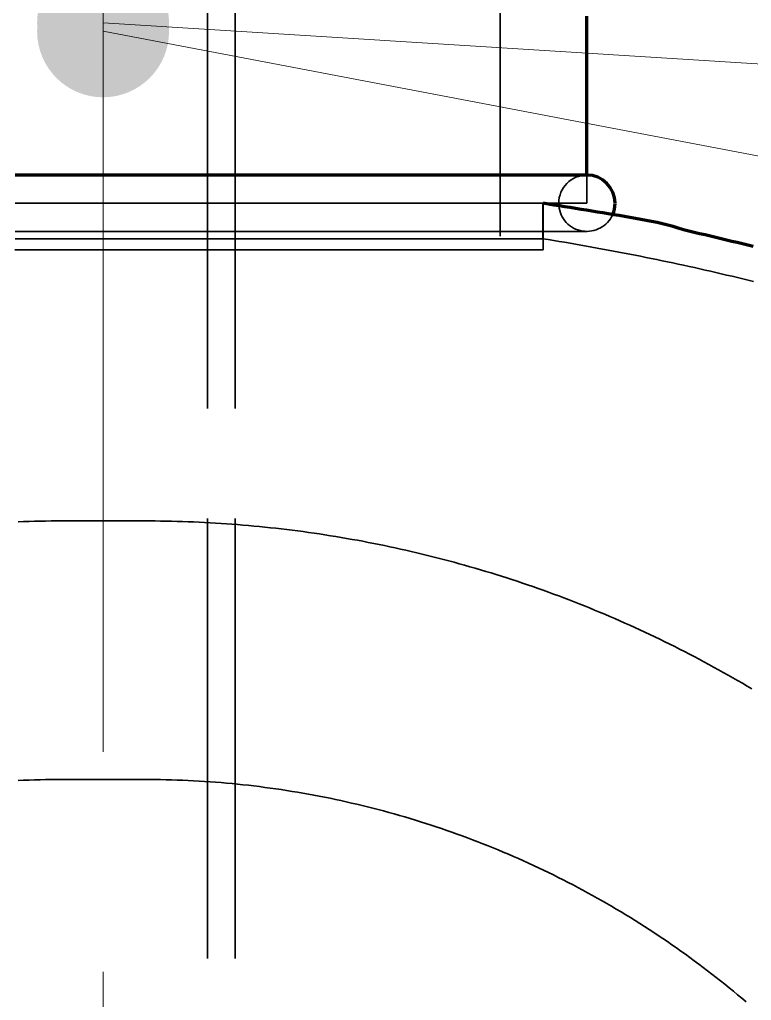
# Model space of a CAD drawing. Header units: millimetres. Extents: x 0 to 2382, y 0 to 420.
# Drawn here: x 161.03 to 167.69, y 292.65 to 301.57 of the extents above; entities that cross this region are included whole.
import ezdxf

# ---------------------------------------------------------------- set-up
doc = ezdxf.new("R2010")
doc.units = ezdxf.units.MM
doc.linetypes.add('IRAM-E-TRAZOS', pattern=[5, 4, -1])
doc.linetypes.add('IRAM-F-TRAZO-PUNTO', pattern=[20, 15, -2, 1, -2])
for name, color, linetype, lineweight in [('01-VISIBLE', 7, 'CONTINUOUS', 70), ('02-OCULTA', 4, 'IRAM-E-TRAZOS', 35), ('03-EJE', 1, 'IRAM-F-TRAZO-PUNTO', 18), ('08-FINA', 5, 'CONTINUOUS', 18)]:
    doc.layers.add(name, color=color, linetype=linetype, lineweight=lineweight)

msp = doc.modelspace()

# ---------------------------------------------------------------- hatches: boundary and pattern name
at = {"layer": '08-FINA'}
h = msp.add_hatch(color=7, dxfattribs=at)
h.dxf.hatch_style = 1
edge = h.paths.add_edge_path()
edge.add_arc((161.7909, 301.535), 0.6, 0, 360)
h = msp.add_hatch(color=7, dxfattribs=at)
h.dxf.hatch_style = 1
edge = h.paths.add_edge_path()
edge.add_arc((161.7909, 301.4594), 0.6, 0, 360)

# ---------------------------------------------------------------- linework, layer by layer
at = {"layer": '01-VISIBLE'}
msp.add_line((166.1909, 300.1523), (166.1909, 301.5963), dxfattribs=at)
for points in [[(166.1909, 300.1523), (166.1409, 300.1523), (166.0909, 300.1523), (166.0409, 300.1523), (165.9909, 300.1523), (165.9409, 300.1523), (165.8909, 300.1523), (165.8409, 300.1523), (165.7909, 300.1523), (165.7409, 300.1523), (165.6909, 300.1523), (165.6409, 300.1523), (165.5909, 300.1523), (165.5409, 300.1523), (165.4909, 300.1523), (165.4409, 300.1523), (165.3909, 300.1523), (165.3409, 300.1523), (165.2909, 300.1523), (165.2409, 300.1523), (165.1909, 300.1523), (165.1409, 300.1523), (165.0909, 300.1523), (165.0409, 300.1523), (164.9909, 300.1523), (164.9409, 300.1523), (164.8909, 300.1523), (164.8409, 300.1523), (164.7909, 300.1523), (164.7409, 300.1523), (164.6909, 300.1523), (164.6409, 300.1523), (164.5909, 300.1523), (164.5409, 300.1523), (164.4909, 300.1523), (164.4409, 300.1523), (164.3909, 300.1523), (164.3409, 300.1523), (164.2909, 300.1523), (164.2409, 300.1523), (164.1909, 300.1523), (164.1409, 300.1523), (164.0909, 300.1523), (164.0409, 300.1523), (163.9909, 300.1523), (163.9409, 300.1523), (163.8909, 300.1523), (163.8409, 300.1523), (163.7909, 300.1523), (163.7409, 300.1523), (163.6909, 300.1523), (163.6409, 300.1523), (163.5909, 300.1523), (163.5409, 300.1523), (163.4909, 300.1523), (163.4409, 300.1523), (163.3909, 300.1523), (163.3409, 300.1523), (163.2909, 300.1523), (163.2409, 300.1523), (163.1909, 300.1523), (163.1409, 300.1523), (163.0909, 300.1523), (163.0409, 300.1523), (162.9909, 300.1523), (162.9409, 300.1523), (162.8909, 300.1523), (162.8409, 300.1523), (162.7909, 300.1523), (162.7409, 300.1523), (162.6909, 300.1523), (162.6409, 300.1523), (162.5909, 300.1523), (162.5409, 300.1523), (162.4909, 300.1523), (162.4409, 300.1523), (162.3909, 300.1523), (162.3409, 300.1523), (162.2909, 300.1523), (162.2409, 300.1523), (162.1909, 300.1523), (162.1409, 300.1523), (162.0909, 300.1523), (162.0409, 300.1523), (161.9909, 300.1523), (161.9409, 300.1523), (161.8909, 300.1523), (161.8409, 300.1523), (161.7909, 300.1523), (161.7409, 300.1523), (161.6909, 300.1523), (161.6409, 300.1523), (161.5909, 300.1523), (161.5409, 300.1523), (161.4909, 300.1523), (161.4409, 300.1523), (161.3909, 300.1523), (161.3409, 300.1523), (161.2909, 300.1523), (161.2409, 300.1523), (161.1909, 300.1523), (161.1409, 300.1523), (161.0909, 300.1523), (161.0409, 300.1523), (160.9909, 300.1523)], [(167.7041, 299.5039), (167.6553, 299.5155), (167.6066, 299.527), (167.5578, 299.5385), (167.5091, 299.55), (167.4603, 299.5615), (167.4116, 299.573), (167.3628, 299.5846), (167.3141, 299.5961), (167.2653, 299.6078), (167.2166, 299.6195), (167.168, 299.6314), (167.1194, 299.6435), (167.0709, 299.656), (167.0226, 299.6693), (166.9746, 299.6836), (166.9265, 299.6979), (166.878, 299.7103), (166.8291, 299.7212), (166.78, 299.7311), (166.7308, 299.7405), (166.6815, 299.7495), (166.6322, 299.7583), (166.5829, 299.7669), (166.5335, 299.7754), (166.4841, 299.7837), (166.4347, 299.792), (166.3853, 299.8002), (166.3359, 299.8084), (166.2864, 299.8165), (166.237, 299.8246), (166.1875, 299.8326), (166.1381, 299.8406), (166.0886, 299.8486), (166.0392, 299.8566), (165.9897, 299.8645), (165.9403, 299.8724), (165.8908, 299.8803), (165.8413, 299.8882), (165.7919, 299.8961)]]:
    msp.add_lwpolyline(points, dxfattribs=at)
for start, end in [(0, 90), (180, -174.81435), (-23.65079, 0)]:
    msp.add_arc((166.1909, 299.8963), 0.256, start, end, dxfattribs=at)
at = {"layer": '02-OCULTA'}
for p, q in [((165.4009, 303.5963), (165.4009, 299.4737)), ((162.7409, 218.0294), (162.7409, 301.9763)), ((162.9909, 218.0294), (162.9909, 301.9763)), ((166.1909, 299.8963), (166.1909, 300.1523)), ((165.7909, 299.8963), (165.7909, 299.5737)), ((165.7919, 299.4737), (165.7919, 299.8963)), ((162.1634, 297.0086), (161.4183, 297.0086)), ((162.1634, 297.0086), (161.4183, 297.0086)), ((162.1634, 297.0086), (161.4183, 297.0086)), ((162.1634, 294.6586), (161.4183, 294.6586)), ((162.1634, 294.6586), (161.4183, 294.6586)), ((162.1634, 294.6586), (161.4183, 294.6586))]:
    msp.add_line(p, q, dxfattribs=at)
for points in [[(166.1909, 300.1523), (166.1409, 300.1523), (166.0909, 300.1523), (166.0409, 300.1523), (165.9909, 300.1523), (165.9409, 300.1523), (165.8909, 300.1523), (165.8409, 300.1523), (165.7909, 300.1523), (165.7409, 300.1523), (165.6909, 300.1523), (165.6409, 300.1523), (165.5909, 300.1523), (165.5409, 300.1523), (165.4909, 300.1523), (165.4409, 300.1523), (165.3909, 300.1523), (165.3409, 300.1523), (165.2909, 300.1523), (165.2409, 300.1523), (165.1909, 300.1523), (165.1409, 300.1523), (165.0909, 300.1523), (165.0409, 300.1523), (164.9909, 300.1523), (164.9409, 300.1523), (164.8909, 300.1523), (164.8409, 300.1523), (164.7909, 300.1523), (164.7409, 300.1523), (164.6909, 300.1523), (164.6409, 300.1523), (164.5909, 300.1523), (164.5409, 300.1523), (164.4909, 300.1523), (164.4409, 300.1523), (164.3909, 300.1523), (164.3409, 300.1523), (164.2909, 300.1523), (164.2409, 300.1523), (164.1909, 300.1523), (164.1409, 300.1523), (164.0909, 300.1523), (164.0409, 300.1523), (163.9909, 300.1523), (163.9409, 300.1523), (163.8909, 300.1523), (163.8409, 300.1523), (163.7909, 300.1523), (163.7409, 300.1523), (163.6909, 300.1523), (163.6409, 300.1523), (163.5909, 300.1523), (163.5409, 300.1523), (163.4909, 300.1523), (163.4409, 300.1523), (163.3909, 300.1523), (163.3409, 300.1523), (163.2909, 300.1523), (163.2409, 300.1523), (163.1909, 300.1523), (163.1409, 300.1523), (163.0909, 300.1523), (163.0409, 300.1523), (162.9909, 300.1523), (162.9409, 300.1523), (162.8909, 300.1523), (162.8409, 300.1523), (162.7909, 300.1523), (162.7409, 300.1523), (162.6909, 300.1523), (162.6409, 300.1523), (162.5909, 300.1523), (162.5409, 300.1523), (162.4909, 300.1523), (162.4409, 300.1523), (162.3909, 300.1523), (162.3409, 300.1523), (162.2909, 300.1523), (162.2409, 300.1523), (162.1909, 300.1523), (162.1409, 300.1523), (162.0909, 300.1523), (162.0409, 300.1523), (161.9909, 300.1523), (161.9409, 300.1523), (161.8909, 300.1523), (161.8409, 300.1523), (161.7909, 300.1523), (161.7409, 300.1523), (161.6909, 300.1523), (161.6409, 300.1523), (161.5909, 300.1523), (161.5409, 300.1523), (161.4909, 300.1523), (161.4409, 300.1523), (161.3909, 300.1523), (161.3409, 300.1523), (161.2909, 300.1523), (161.2409, 300.1523), (161.1909, 300.1523), (161.1409, 300.1523), (161.0909, 300.1523), (161.0409, 300.1523), (160.9909, 300.1523)], [(165.7919, 299.8963), (165.7418, 299.8963), (165.6918, 299.8963), (165.6418, 299.8963), (165.5918, 299.8963), (165.5418, 299.8963), (165.4918, 299.8963), (165.4418, 299.8963), (165.3918, 299.8963), (165.3417, 299.8963), (165.2917, 299.8963), (165.2417, 299.8963), (165.1917, 299.8963), (165.1417, 299.8963), (165.0917, 299.8963), (165.0417, 299.8963), (164.9917, 299.8963), (164.9416, 299.8963), (164.8916, 299.8963), (164.8416, 299.8963), (164.7916, 299.8963), (164.7416, 299.8963), (164.6916, 299.8963), (164.6416, 299.8963), (164.5916, 299.8963), (164.5415, 299.8963), (164.4915, 299.8963), (164.4415, 299.8963), (164.3915, 299.8963), (164.3415, 299.8963), (164.2915, 299.8963), (164.2415, 299.8963), (164.1915, 299.8963), (164.1414, 299.8963), (164.0914, 299.8963), (164.0414, 299.8963), (163.9914, 299.8963), (163.9414, 299.8963), (163.8914, 299.8963), (163.8414, 299.8963), (163.7914, 299.8963), (163.7413, 299.8963), (163.6913, 299.8963), (163.6413, 299.8963), (163.5913, 299.8963), (163.5413, 299.8963), (163.4913, 299.8963), (163.4413, 299.8963), (163.3913, 299.8963), (163.3412, 299.8963), (163.2912, 299.8963), (163.2412, 299.8963), (163.1912, 299.8963), (163.1412, 299.8963), (163.0912, 299.8963), (163.0412, 299.8963), (162.9912, 299.8963), (162.9411, 299.8963), (162.8911, 299.8963), (162.8411, 299.8963), (162.7911, 299.8963), (162.7411, 299.8963), (162.6911, 299.8963), (162.6411, 299.8963), (162.5911, 299.8963), (162.541, 299.8963), (162.491, 299.8963), (162.441, 299.8963), (162.391, 299.8963), (162.341, 299.8963), (162.291, 299.8963), (162.241, 299.8963), (162.191, 299.8963), (162.1409, 299.8963), (162.0909, 299.8963), (162.0409, 299.8963), (161.9909, 299.8963), (161.9409, 299.8963), (161.8909, 299.8963), (161.8409, 299.8963), (161.7909, 299.8963), (161.7408, 299.8963), (161.6908, 299.8963), (161.6408, 299.8963), (161.5908, 299.8963), (161.5408, 299.8963), (161.4908, 299.8963), (161.4408, 299.8963), (161.3908, 299.8963), (161.3407, 299.8963), (161.2907, 299.8963), (161.2407, 299.8963), (161.1907, 299.8963), (161.1407, 299.8963), (161.0907, 299.8963), (161.0407, 299.8963), (160.9907, 299.8963)], [(160.9907, 299.8963), (161.0407, 299.8963), (161.0907, 299.8963), (161.1407, 299.8963), (161.1907, 299.8963), (161.2407, 299.8963), (161.2907, 299.8963), (161.3407, 299.8963), (161.3908, 299.8963), (161.4408, 299.8963), (161.4908, 299.8963), (161.5408, 299.8963), (161.5908, 299.8963), (161.6408, 299.8963), (161.6908, 299.8963), (161.7408, 299.8963), (161.7909, 299.8963), (161.8409, 299.8963), (161.8909, 299.8963), (161.9409, 299.8963), (161.9909, 299.8963), (162.0409, 299.8963), (162.0909, 299.8963), (162.1409, 299.8963), (162.191, 299.8963), (162.241, 299.8963), (162.291, 299.8963), (162.341, 299.8963), (162.391, 299.8963), (162.441, 299.8963), (162.491, 299.8963), (162.541, 299.8963), (162.5911, 299.8963), (162.6411, 299.8963), (162.6911, 299.8963), (162.7411, 299.8963), (162.7911, 299.8963), (162.8411, 299.8963), (162.8911, 299.8963), (162.9411, 299.8963), (162.9912, 299.8963), (163.0412, 299.8963), (163.0912, 299.8963), (163.1412, 299.8963), (163.1912, 299.8963), (163.2412, 299.8963), (163.2912, 299.8963), (163.3412, 299.8963), (163.3913, 299.8963), (163.4413, 299.8963), (163.4913, 299.8963), (163.5413, 299.8963), (163.5913, 299.8963), (163.6413, 299.8963), (163.6913, 299.8963), (163.7413, 299.8963), (163.7914, 299.8963), (163.8414, 299.8963), (163.8914, 299.8963), (163.9414, 299.8963), (163.9914, 299.8963), (164.0414, 299.8963), (164.0914, 299.8963), (164.1414, 299.8963), (164.1915, 299.8963), (164.2415, 299.8963), (164.2915, 299.8963), (164.3415, 299.8963), (164.3915, 299.8963), (164.4415, 299.8963), (164.4915, 299.8963), (164.5415, 299.8963), (164.5916, 299.8963), (164.6416, 299.8963), (164.6916, 299.8963), (164.7416, 299.8963), (164.7916, 299.8963), (164.8416, 299.8963), (164.8916, 299.8963), (164.9416, 299.8963), (164.9917, 299.8963), (165.0417, 299.8963), (165.0917, 299.8963), (165.1417, 299.8963), (165.1917, 299.8963), (165.2417, 299.8963), (165.2917, 299.8963), (165.3417, 299.8963), (165.3918, 299.8963), (165.4418, 299.8963), (165.4918, 299.8963), (165.5418, 299.8963), (165.5918, 299.8963), (165.6418, 299.8963), (165.6918, 299.8963), (165.7418, 299.8963), (165.7919, 299.8963)], [(165.7909, 299.8963), (165.7409, 299.8963), (165.6909, 299.8963), (165.6409, 299.8963), (165.5909, 299.8963), (165.5409, 299.8963), (165.4909, 299.8963), (165.4409, 299.8963), (165.3909, 299.8963), (165.3409, 299.8963), (165.2909, 299.8963), (165.2409, 299.8963), (165.1909, 299.8963), (165.1409, 299.8963), (165.0909, 299.8963), (165.0409, 299.8963), (164.9909, 299.8963), (164.9409, 299.8963), (164.8909, 299.8963), (164.8409, 299.8963), (164.7909, 299.8963), (164.7409, 299.8963), (164.6909, 299.8963), (164.6409, 299.8963), (164.5909, 299.8963), (164.5409, 299.8963), (164.4909, 299.8963), (164.4409, 299.8963), (164.3909, 299.8963), (164.3409, 299.8963), (164.2909, 299.8963), (164.2409, 299.8963), (164.1909, 299.8963), (164.1409, 299.8963), (164.0909, 299.8963), (164.0409, 299.8963), (163.9909, 299.8963), (163.9409, 299.8963), (163.8909, 299.8963), (163.8409, 299.8963), (163.7909, 299.8963), (163.7409, 299.8963), (163.6909, 299.8963), (163.6409, 299.8963), (163.5909, 299.8963), (163.5409, 299.8963), (163.4909, 299.8963), (163.4409, 299.8963), (163.3909, 299.8963), (163.3409, 299.8963), (163.2909, 299.8963), (163.2409, 299.8963), (163.1909, 299.8963), (163.1409, 299.8963), (163.0909, 299.8963), (163.0409, 299.8963), (162.9909, 299.8963), (162.9409, 299.8963), (162.8909, 299.8963), (162.8409, 299.8963), (162.7909, 299.8963), (162.7409, 299.8963), (162.6909, 299.8963), (162.6409, 299.8963), (162.5909, 299.8963), (162.5409, 299.8963), (162.4909, 299.8963), (162.4409, 299.8963), (162.3909, 299.8963), (162.3409, 299.8963), (162.2909, 299.8963), (162.2409, 299.8963), (162.1909, 299.8963), (162.1409, 299.8963), (162.0909, 299.8963), (162.0409, 299.8963), (161.9909, 299.8963), (161.9409, 299.8963), (161.8909, 299.8963), (161.8409, 299.8963), (161.7909, 299.8963), (161.7409, 299.8963), (161.6909, 299.8963), (161.6409, 299.8963), (161.5909, 299.8963), (161.5409, 299.8963), (161.4909, 299.8963), (161.4409, 299.8963), (161.3909, 299.8963), (161.3409, 299.8963), (161.2909, 299.8963), (161.2409, 299.8963), (161.1909, 299.8963), (161.1409, 299.8963), (161.0909, 299.8963), (161.0409, 299.8963), (160.9909, 299.8963)], [(160.9909, 299.8963), (161.0409, 299.8963), (161.0909, 299.8963), (161.1409, 299.8963), (161.1909, 299.8963), (161.2409, 299.8963), (161.2909, 299.8963), (161.3409, 299.8963), (161.3909, 299.8963), (161.4409, 299.8963), (161.4909, 299.8963), (161.5409, 299.8963), (161.5909, 299.8963), (161.6409, 299.8963), (161.6909, 299.8963), (161.7409, 299.8963), (161.7909, 299.8963), (161.8409, 299.8963), (161.8909, 299.8963), (161.9409, 299.8963), (161.9909, 299.8963), (162.0409, 299.8963), (162.0909, 299.8963), (162.1409, 299.8963), (162.1909, 299.8963), (162.2409, 299.8963), (162.2909, 299.8963), (162.3409, 299.8963), (162.3909, 299.8963), (162.4409, 299.8963), (162.4909, 299.8963), (162.5409, 299.8963), (162.5909, 299.8963), (162.6409, 299.8963), (162.6909, 299.8963), (162.7409, 299.8963), (162.7909, 299.8963), (162.8409, 299.8963), (162.8909, 299.8963), (162.9409, 299.8963), (162.9909, 299.8963), (163.0409, 299.8963), (163.0909, 299.8963), (163.1409, 299.8963), (163.1909, 299.8963), (163.2409, 299.8963), (163.2909, 299.8963), (163.3409, 299.8963), (163.3909, 299.8963), (163.4409, 299.8963), (163.4909, 299.8963), (163.5409, 299.8963), (163.5909, 299.8963), (163.6409, 299.8963), (163.6909, 299.8963), (163.7409, 299.8963), (163.7909, 299.8963), (163.8409, 299.8963), (163.8909, 299.8963), (163.9409, 299.8963), (163.9909, 299.8963), (164.0409, 299.8963), (164.0909, 299.8963), (164.1409, 299.8963), (164.1909, 299.8963), (164.2409, 299.8963), (164.2909, 299.8963), (164.3409, 299.8963), (164.3909, 299.8963), (164.4409, 299.8963), (164.4909, 299.8963), (164.5409, 299.8963), (164.5909, 299.8963), (164.6409, 299.8963), (164.6909, 299.8963), (164.7409, 299.8963), (164.7909, 299.8963), (164.8409, 299.8963), (164.8909, 299.8963), (164.9409, 299.8963), (164.9909, 299.8963), (165.0409, 299.8963), (165.0909, 299.8963), (165.1409, 299.8963), (165.1909, 299.8963), (165.2409, 299.8963), (165.2909, 299.8963), (165.3409, 299.8963), (165.3909, 299.8963), (165.4409, 299.8963), (165.4909, 299.8963), (165.5409, 299.8963), (165.5909, 299.8963), (165.6409, 299.8963), (165.6909, 299.8963), (165.7409, 299.8963), (165.7909, 299.8963)], [(166.1909, 299.8963), (166.1409, 299.8963), (166.0909, 299.8963), (166.0409, 299.8963), (165.9909, 299.8963), (165.9409, 299.8963), (165.8909, 299.8963), (165.8409, 299.8963), (165.7909, 299.8963), (165.7409, 299.8963), (165.6909, 299.8963), (165.6409, 299.8963), (165.5909, 299.8963), (165.5409, 299.8963), (165.4909, 299.8963), (165.4409, 299.8963), (165.3909, 299.8963), (165.3409, 299.8963), (165.2909, 299.8963), (165.2409, 299.8963), (165.1909, 299.8963), (165.1409, 299.8963), (165.0909, 299.8963), (165.0409, 299.8963), (164.9909, 299.8963), (164.9409, 299.8963), (164.8909, 299.8963), (164.8409, 299.8963), (164.7909, 299.8963), (164.7409, 299.8963), (164.6909, 299.8963), (164.6409, 299.8963), (164.5909, 299.8963), (164.5409, 299.8963), (164.4909, 299.8963), (164.4409, 299.8963), (164.3909, 299.8963), (164.3409, 299.8963), (164.2909, 299.8963), (164.2409, 299.8963), (164.1909, 299.8963), (164.1409, 299.8963), (164.0909, 299.8963), (164.0409, 299.8963), (163.9909, 299.8963), (163.9409, 299.8963), (163.8909, 299.8963), (163.8409, 299.8963), (163.7909, 299.8963), (163.7409, 299.8963), (163.6909, 299.8963), (163.6409, 299.8963), (163.5909, 299.8963), (163.5409, 299.8963), (163.4909, 299.8963), (163.4409, 299.8963), (163.3909, 299.8963), (163.3409, 299.8963), (163.2909, 299.8963), (163.2409, 299.8963), (163.1909, 299.8963), (163.1409, 299.8963), (163.0909, 299.8963), (163.0409, 299.8963), (162.9909, 299.8963), (162.9409, 299.8963), (162.8909, 299.8963), (162.8409, 299.8963), (162.7909, 299.8963), (162.7409, 299.8963), (162.6909, 299.8963), (162.6409, 299.8963), (162.5909, 299.8963), (162.5409, 299.8963), (162.4909, 299.8963), (162.4409, 299.8963), (162.3909, 299.8963), (162.3409, 299.8963), (162.2909, 299.8963), (162.2409, 299.8963), (162.1909, 299.8963), (162.1409, 299.8963), (162.0909, 299.8963), (162.0409, 299.8963), (161.9909, 299.8963), (161.9409, 299.8963), (161.8909, 299.8963), (161.8409, 299.8963), (161.7909, 299.8963), (161.7409, 299.8963), (161.6909, 299.8963), (161.6409, 299.8963), (161.5909, 299.8963), (161.5409, 299.8963), (161.4909, 299.8963), (161.4409, 299.8963), (161.3909, 299.8963), (161.3409, 299.8963), (161.2909, 299.8963), (161.2409, 299.8963), (161.1909, 299.8963), (161.1409, 299.8963), (161.0909, 299.8963), (161.0409, 299.8963), (160.9909, 299.8963)], [(160.9909, 299.8963), (161.0409, 299.8963), (161.0909, 299.8963), (161.1409, 299.8963), (161.1909, 299.8963), (161.2409, 299.8963), (161.2909, 299.8963), (161.3409, 299.8963), (161.3909, 299.8963), (161.4409, 299.8963), (161.4909, 299.8963), (161.5409, 299.8963), (161.5909, 299.8963), (161.6409, 299.8963), (161.6909, 299.8963), (161.7409, 299.8963), (161.7909, 299.8963), (161.8409, 299.8963), (161.8909, 299.8963), (161.9409, 299.8963), (161.9909, 299.8963), (162.0409, 299.8963), (162.0909, 299.8963), (162.1409, 299.8963), (162.1909, 299.8963), (162.2409, 299.8963), (162.2909, 299.8963), (162.3409, 299.8963), (162.3909, 299.8963), (162.4409, 299.8963), (162.4909, 299.8963), (162.5409, 299.8963), (162.5909, 299.8963), (162.6409, 299.8963), (162.6909, 299.8963), (162.7409, 299.8963), (162.7909, 299.8963), (162.8409, 299.8963), (162.8909, 299.8963), (162.9409, 299.8963), (162.9909, 299.8963), (163.0409, 299.8963), (163.0909, 299.8963), (163.1409, 299.8963), (163.1909, 299.8963), (163.2409, 299.8963), (163.2909, 299.8963), (163.3409, 299.8963), (163.3909, 299.8963), (163.4409, 299.8963), (163.4909, 299.8963), (163.5409, 299.8963), (163.5909, 299.8963), (163.6409, 299.8963), (163.6909, 299.8963), (163.7409, 299.8963), (163.7909, 299.8963), (163.8409, 299.8963), (163.8909, 299.8963), (163.9409, 299.8963), (163.9909, 299.8963), (164.0409, 299.8963), (164.0909, 299.8963), (164.1409, 299.8963), (164.1909, 299.8963), (164.2409, 299.8963), (164.2909, 299.8963), (164.3409, 299.8963), (164.3909, 299.8963), (164.4409, 299.8963), (164.4909, 299.8963), (164.5409, 299.8963), (164.5909, 299.8963), (164.6409, 299.8963), (164.6909, 299.8963), (164.7409, 299.8963), (164.7909, 299.8963), (164.8409, 299.8963), (164.8909, 299.8963), (164.9409, 299.8963), (164.9909, 299.8963), (165.0409, 299.8963), (165.0909, 299.8963), (165.1409, 299.8963), (165.1909, 299.8963), (165.2409, 299.8963), (165.2909, 299.8963), (165.3409, 299.8963), (165.3909, 299.8963), (165.4409, 299.8963), (165.4909, 299.8963), (165.5409, 299.8963), (165.5909, 299.8963), (165.6409, 299.8963), (165.6909, 299.8963), (165.7409, 299.8963), (165.7909, 299.8963), (165.8409, 299.8963), (165.8909, 299.8963), (165.9409, 299.8963), (165.9909, 299.8963), (166.0409, 299.8963), (166.0909, 299.8963), (166.1409, 299.8963), (166.1909, 299.8963)], [(165.7919, 299.8961), (165.7917, 299.8961), (165.7915, 299.8962), (165.7914, 299.8962), (165.7912, 299.8962), (165.791, 299.8962), (165.7909, 299.8963)], [(160.9909, 299.6403), (161.0409, 299.6403), (161.0909, 299.6403), (161.1409, 299.6403), (161.1909, 299.6403), (161.2409, 299.6403), (161.2909, 299.6403), (161.3409, 299.6403), (161.3909, 299.6403), (161.4409, 299.6403), (161.4909, 299.6403), (161.5409, 299.6403), (161.5909, 299.6403), (161.6409, 299.6403), (161.6909, 299.6403), (161.7409, 299.6403), (161.7909, 299.6403), (161.8409, 299.6403), (161.8909, 299.6403), (161.9409, 299.6403), (161.9909, 299.6403), (162.0409, 299.6403), (162.0909, 299.6403), (162.1409, 299.6403), (162.1909, 299.6403), (162.2409, 299.6403), (162.2909, 299.6403), (162.3409, 299.6403), (162.3909, 299.6403), (162.4409, 299.6403), (162.4909, 299.6403), (162.5409, 299.6403), (162.5909, 299.6403), (162.6409, 299.6403), (162.6909, 299.6403), (162.7409, 299.6403), (162.7909, 299.6403), (162.8409, 299.6403), (162.8909, 299.6403), (162.9409, 299.6403), (162.9909, 299.6403), (163.0409, 299.6403), (163.0909, 299.6403), (163.1409, 299.6403), (163.1909, 299.6403), (163.2409, 299.6403), (163.2909, 299.6403), (163.3409, 299.6403), (163.3909, 299.6403), (163.4409, 299.6403), (163.4909, 299.6403), (163.5409, 299.6403), (163.5909, 299.6403), (163.6409, 299.6403), (163.6909, 299.6403), (163.7409, 299.6403), (163.7909, 299.6403), (163.8409, 299.6403), (163.8909, 299.6403), (163.9409, 299.6403), (163.9909, 299.6403), (164.0409, 299.6403), (164.0909, 299.6403), (164.1409, 299.6403), (164.1909, 299.6403), (164.2409, 299.6403), (164.2909, 299.6403), (164.3409, 299.6403), (164.3909, 299.6403), (164.4409, 299.6403), (164.4909, 299.6403), (164.5409, 299.6403), (164.5909, 299.6403), (164.6409, 299.6403), (164.6909, 299.6403), (164.7409, 299.6403), (164.7909, 299.6403), (164.8409, 299.6403), (164.8909, 299.6403), (164.9409, 299.6403), (164.9909, 299.6403), (165.0409, 299.6403), (165.0909, 299.6403), (165.1409, 299.6403), (165.1909, 299.6403), (165.2409, 299.6403), (165.2909, 299.6403), (165.3409, 299.6403), (165.3909, 299.6403), (165.4409, 299.6403), (165.4909, 299.6403), (165.5409, 299.6403), (165.5909, 299.6403), (165.6409, 299.6403), (165.6909, 299.6403), (165.7409, 299.6403), (165.7909, 299.6403), (165.8409, 299.6403), (165.8909, 299.6403), (165.9409, 299.6403), (165.9909, 299.6403), (166.0409, 299.6403), (166.0909, 299.6403), (166.1409, 299.6403), (166.1909, 299.6403)], [(160.9909, 299.6403), (161.0409, 299.6403), (161.0909, 299.6403), (161.1409, 299.6403), (161.1909, 299.6403), (161.2409, 299.6403), (161.2909, 299.6403), (161.3409, 299.6403), (161.3909, 299.6403), (161.4409, 299.6403), (161.4909, 299.6403), (161.5409, 299.6403), (161.5909, 299.6403), (161.6409, 299.6403), (161.6909, 299.6403), (161.7409, 299.6403), (161.7909, 299.6403), (161.8409, 299.6403), (161.8909, 299.6403), (161.9409, 299.6403), (161.9909, 299.6403), (162.0409, 299.6403), (162.0909, 299.6403), (162.1409, 299.6403), (162.1909, 299.6403), (162.2409, 299.6403), (162.2909, 299.6403), (162.3409, 299.6403), (162.3909, 299.6403), (162.4409, 299.6403), (162.4909, 299.6403), (162.5409, 299.6403), (162.5909, 299.6403), (162.6409, 299.6403), (162.6909, 299.6403), (162.7409, 299.6403), (162.7909, 299.6403), (162.8409, 299.6403), (162.8909, 299.6403), (162.9409, 299.6403), (162.9909, 299.6403), (163.0409, 299.6403), (163.0909, 299.6403), (163.1409, 299.6403), (163.1909, 299.6403), (163.2409, 299.6403), (163.2909, 299.6403), (163.3409, 299.6403), (163.3909, 299.6403), (163.4409, 299.6403), (163.4909, 299.6403), (163.5409, 299.6403), (163.5909, 299.6403), (163.6409, 299.6403), (163.6909, 299.6403), (163.7409, 299.6403), (163.7909, 299.6403), (163.8409, 299.6403), (163.8909, 299.6403), (163.9409, 299.6403), (163.9909, 299.6403), (164.0409, 299.6403), (164.0909, 299.6403), (164.1409, 299.6403), (164.1909, 299.6403), (164.2409, 299.6403), (164.2909, 299.6403), (164.3409, 299.6403), (164.3909, 299.6403), (164.4409, 299.6403), (164.4909, 299.6403), (164.5409, 299.6403), (164.5909, 299.6403), (164.6409, 299.6403), (164.6909, 299.6403), (164.7409, 299.6403), (164.7909, 299.6403), (164.8409, 299.6403), (164.8909, 299.6403), (164.9409, 299.6403), (164.9909, 299.6403), (165.0409, 299.6403), (165.0909, 299.6403), (165.1409, 299.6403), (165.1909, 299.6403), (165.2409, 299.6403), (165.2909, 299.6403), (165.3409, 299.6403), (165.3909, 299.6403), (165.4409, 299.6403), (165.4909, 299.6403), (165.5409, 299.6403), (165.5909, 299.6403), (165.6409, 299.6403), (165.6909, 299.6403), (165.7409, 299.6403), (165.7909, 299.6403), (165.8409, 299.6403), (165.8909, 299.6403), (165.9409, 299.6403), (165.9909, 299.6403), (166.0409, 299.6403), (166.0909, 299.6403), (166.1409, 299.6403), (166.1909, 299.6403)], [(165.7909, 299.5737), (165.7409, 299.5737), (165.6909, 299.5737), (165.6409, 299.5737), (165.5909, 299.5737), (165.5409, 299.5737), (165.4909, 299.5737), (165.4409, 299.5737), (165.3909, 299.5737), (165.3409, 299.5737), (165.2909, 299.5737), (165.2409, 299.5737), (165.1909, 299.5737), (165.1409, 299.5737), (165.0909, 299.5737), (165.0409, 299.5737), (164.9909, 299.5737), (164.9409, 299.5737), (164.8909, 299.5737), (164.8409, 299.5737), (164.7909, 299.5737), (164.7409, 299.5737), (164.6909, 299.5737), (164.6409, 299.5737), (164.5909, 299.5737), (164.5409, 299.5737), (164.4909, 299.5737), (164.4409, 299.5737), (164.3909, 299.5737), (164.3409, 299.5737), (164.2909, 299.5737), (164.2409, 299.5737), (164.1909, 299.5737), (164.1409, 299.5737), (164.0909, 299.5737), (164.0409, 299.5737), (163.9909, 299.5737), (163.9409, 299.5737), (163.8909, 299.5737), (163.8409, 299.5737), (163.7909, 299.5737), (163.7409, 299.5737), (163.6909, 299.5737), (163.6409, 299.5737), (163.5909, 299.5737), (163.5409, 299.5737), (163.4909, 299.5737), (163.4409, 299.5737), (163.3909, 299.5737), (163.3409, 299.5737), (163.2909, 299.5737), (163.2409, 299.5737), (163.1909, 299.5737), (163.1409, 299.5737), (163.0909, 299.5737), (163.0409, 299.5737), (162.9909, 299.5737), (162.9409, 299.5737), (162.8909, 299.5737), (162.8409, 299.5737), (162.7909, 299.5737), (162.7409, 299.5737), (162.6909, 299.5737), (162.6409, 299.5737), (162.5909, 299.5737), (162.5409, 299.5737), (162.4909, 299.5737), (162.4409, 299.5737), (162.3909, 299.5737), (162.3409, 299.5737), (162.2909, 299.5737), (162.2409, 299.5737), (162.1909, 299.5737), (162.1409, 299.5737), (162.0909, 299.5737), (162.0409, 299.5737), (161.9909, 299.5737), (161.9409, 299.5737), (161.8909, 299.5737), (161.8409, 299.5737), (161.7909, 299.5737), (161.7409, 299.5737), (161.6909, 299.5737), (161.6409, 299.5737), (161.5909, 299.5737), (161.5409, 299.5737), (161.4909, 299.5737), (161.4409, 299.5737), (161.3909, 299.5737), (161.3409, 299.5737), (161.2909, 299.5737), (161.2409, 299.5737), (161.1909, 299.5737), (161.1409, 299.5737), (161.0909, 299.5737), (161.0409, 299.5737), (160.9909, 299.5737)], [(160.9909, 299.5737), (161.0409, 299.5737), (161.0909, 299.5737), (161.1409, 299.5737), (161.1909, 299.5737), (161.2409, 299.5737), (161.2909, 299.5737), (161.3409, 299.5737), (161.3909, 299.5737), (161.4409, 299.5737), (161.4909, 299.5737), (161.5409, 299.5737), (161.5909, 299.5737), (161.6409, 299.5737), (161.6909, 299.5737), (161.7409, 299.5737), (161.7909, 299.5737), (161.8409, 299.5737), (161.8909, 299.5737), (161.9409, 299.5737), (161.9909, 299.5737), (162.0409, 299.5737), (162.0909, 299.5737), (162.1409, 299.5737), (162.1909, 299.5737), (162.2409, 299.5737), (162.2909, 299.5737), (162.3409, 299.5737), (162.3909, 299.5737), (162.4409, 299.5737), (162.4909, 299.5737), (162.5409, 299.5737), (162.5909, 299.5737), (162.6409, 299.5737), (162.6909, 299.5737), (162.7409, 299.5737), (162.7909, 299.5737), (162.8409, 299.5737), (162.8909, 299.5737), (162.9409, 299.5737), (162.9909, 299.5737), (163.0409, 299.5737), (163.0909, 299.5737), (163.1409, 299.5737), (163.1909, 299.5737), (163.2409, 299.5737), (163.2909, 299.5737), (163.3409, 299.5737), (163.3909, 299.5737), (163.4409, 299.5737), (163.4909, 299.5737), (163.5409, 299.5737), (163.5909, 299.5737), (163.6409, 299.5737), (163.6909, 299.5737), (163.7409, 299.5737), (163.7909, 299.5737), (163.8409, 299.5737), (163.8909, 299.5737), (163.9409, 299.5737), (163.9909, 299.5737), (164.0409, 299.5737), (164.0909, 299.5737), (164.1409, 299.5737), (164.1909, 299.5737), (164.2409, 299.5737), (164.2909, 299.5737), (164.3409, 299.5737), (164.3909, 299.5737), (164.4409, 299.5737), (164.4909, 299.5737), (164.5409, 299.5737), (164.5909, 299.5737), (164.6409, 299.5737), (164.6909, 299.5737), (164.7409, 299.5737), (164.7909, 299.5737), (164.8409, 299.5737), (164.8909, 299.5737), (164.9409, 299.5737), (164.9909, 299.5737), (165.0409, 299.5737), (165.0909, 299.5737), (165.1409, 299.5737), (165.1909, 299.5737), (165.2409, 299.5737), (165.2909, 299.5737), (165.3409, 299.5737), (165.3909, 299.5737), (165.4409, 299.5737), (165.4909, 299.5737), (165.5409, 299.5737), (165.5909, 299.5737), (165.6409, 299.5737), (165.6909, 299.5737), (165.7409, 299.5737), (165.7909, 299.5737)], [(165.7909, 299.5737), (165.8403, 299.5657), (165.8898, 299.5576), (165.9392, 299.5494), (165.9886, 299.5411), (166.038, 299.5327), (166.0874, 299.5242), (166.1368, 299.5156), (166.1861, 299.5069), (166.2355, 299.4981), (166.2848, 299.4892), (166.3341, 299.4801), (166.3833, 299.471), (166.4326, 299.4618), (166.4818, 299.4524), (166.5311, 299.443), (166.5802, 299.4334), (166.6294, 299.4238), (166.6786, 299.414), (166.7277, 299.4042), (166.7768, 299.3942), (166.8259, 299.3841), (166.875, 299.374), (166.924, 299.3637), (166.973, 299.3533), (167.022, 299.3428), (167.071, 299.3322), (167.12, 299.3215), (167.1689, 299.3107), (167.2178, 299.2997), (167.2667, 299.2887), (167.3156, 299.2776), (167.3644, 299.2663), (167.4132, 299.255), (167.462, 299.2435), (167.5108, 299.232), (167.5595, 299.2203), (167.6082, 299.2085), (167.6569, 299.1966), (167.7055, 299.1846)], [(165.4009, 299.4737), (165.3507, 299.4737), (165.3006, 299.4737), (165.2504, 299.4737), (165.2003, 299.4737), (165.1502, 299.4737), (165.1, 299.4737), (165.0499, 299.4737), (164.9997, 299.4737), (164.9496, 299.4737), (164.8995, 299.4737), (164.8493, 299.4737), (164.7992, 299.4737), (164.749, 299.4737), (164.6989, 299.4737), (164.6488, 299.4737), (164.5986, 299.4737), (164.5485, 299.4737), (164.4984, 299.4737), (164.4482, 299.4737), (164.3981, 299.4737), (164.3479, 299.4737), (164.2978, 299.4737), (164.2477, 299.4737), (164.1975, 299.4737), (164.1474, 299.4737), (164.0972, 299.4737), (164.0471, 299.4737), (163.997, 299.4737), (163.9468, 299.4737), (163.8967, 299.4737), (163.8465, 299.4737), (163.7964, 299.4737), (163.7463, 299.4737), (163.6961, 299.4737), (163.646, 299.4737), (163.5959, 299.4737), (163.5457, 299.4737), (163.4956, 299.4737), (163.4454, 299.4737), (163.3953, 299.4737), (163.3452, 299.4737), (163.295, 299.4737), (163.2449, 299.4737), (163.1947, 299.4737), (163.1446, 299.4737), (163.0945, 299.4737), (163.0443, 299.4737), (162.9942, 299.4737), (162.944, 299.4737), (162.8939, 299.4737), (162.8438, 299.4737), (162.7936, 299.4737), (162.7435, 299.4737), (162.6934, 299.4737), (162.6432, 299.4737), (162.5931, 299.4737), (162.5429, 299.4737), (162.4928, 299.4737), (162.4427, 299.4737), (162.3925, 299.4737), (162.3424, 299.4737), (162.2922, 299.4737), (162.2421, 299.4737), (162.192, 299.4737), (162.1418, 299.4737), (162.0917, 299.4737), (162.0415, 299.4737), (161.9914, 299.4737), (161.9413, 299.4737), (161.8911, 299.4737), (161.841, 299.4737), (161.7909, 299.4737), (161.7407, 299.4737), (161.6906, 299.4737), (161.6404, 299.4737), (161.5903, 299.4737), (161.5402, 299.4737), (161.49, 299.4737), (161.4399, 299.4737), (161.3897, 299.4737), (161.3396, 299.4737), (161.2895, 299.4737), (161.2393, 299.4737), (161.1892, 299.4737), (161.139, 299.4737), (161.0889, 299.4737), (161.0388, 299.4737), (160.9886, 299.4737)], [(160.9886, 299.4737), (161.0388, 299.4737), (161.0889, 299.4737), (161.139, 299.4737), (161.1892, 299.4737), (161.2393, 299.4737), (161.2895, 299.4737), (161.3396, 299.4737), (161.3897, 299.4737), (161.4399, 299.4737), (161.49, 299.4737), (161.5402, 299.4737), (161.5903, 299.4737), (161.6404, 299.4737), (161.6906, 299.4737), (161.7407, 299.4737), (161.7909, 299.4737), (161.841, 299.4737), (161.8911, 299.4737), (161.9413, 299.4737), (161.9914, 299.4737), (162.0415, 299.4737), (162.0917, 299.4737), (162.1418, 299.4737), (162.192, 299.4737), (162.2421, 299.4737), (162.2922, 299.4737), (162.3424, 299.4737), (162.3925, 299.4737), (162.4427, 299.4737), (162.4928, 299.4737), (162.5429, 299.4737), (162.5931, 299.4737), (162.6432, 299.4737), (162.6934, 299.4737), (162.7435, 299.4737), (162.7936, 299.4737), (162.8438, 299.4737), (162.8939, 299.4737), (162.944, 299.4737), (162.9942, 299.4737), (163.0443, 299.4737), (163.0945, 299.4737), (163.1446, 299.4737), (163.1947, 299.4737), (163.2449, 299.4737), (163.295, 299.4737), (163.3452, 299.4737), (163.3953, 299.4737), (163.4454, 299.4737), (163.4956, 299.4737), (163.5457, 299.4737), (163.5959, 299.4737), (163.646, 299.4737), (163.6961, 299.4737), (163.7463, 299.4737), (163.7964, 299.4737), (163.8465, 299.4737), (163.8967, 299.4737), (163.9468, 299.4737), (163.997, 299.4737), (164.0471, 299.4737), (164.0972, 299.4737), (164.1474, 299.4737), (164.1975, 299.4737), (164.2477, 299.4737), (164.2978, 299.4737), (164.3479, 299.4737), (164.3981, 299.4737), (164.4482, 299.4737), (164.4984, 299.4737), (164.5485, 299.4737), (164.5986, 299.4737), (164.6488, 299.4737), (164.6989, 299.4737), (164.749, 299.4737), (164.7992, 299.4737), (164.8493, 299.4737), (164.8995, 299.4737), (164.9496, 299.4737), (164.9997, 299.4737), (165.0499, 299.4737), (165.1, 299.4737), (165.1502, 299.4737), (165.2003, 299.4737), (165.2504, 299.4737), (165.3006, 299.4737), (165.3507, 299.4737), (165.4009, 299.4737)], [(165.7919, 299.4737), (165.7418, 299.4737), (165.6918, 299.4737), (165.6418, 299.4737), (165.5918, 299.4737), (165.5418, 299.4737), (165.4918, 299.4737), (165.4418, 299.4737), (165.3918, 299.4737), (165.3417, 299.4737), (165.2917, 299.4737), (165.2417, 299.4737), (165.1917, 299.4737), (165.1417, 299.4737), (165.0917, 299.4737), (165.0417, 299.4737), (164.9917, 299.4737), (164.9416, 299.4737), (164.8916, 299.4737), (164.8416, 299.4737), (164.7916, 299.4737), (164.7416, 299.4737), (164.6916, 299.4737), (164.6416, 299.4737), (164.5916, 299.4737), (164.5415, 299.4737), (164.4915, 299.4737), (164.4415, 299.4737), (164.3915, 299.4737), (164.3415, 299.4737), (164.2915, 299.4737), (164.2415, 299.4737), (164.1915, 299.4737), (164.1414, 299.4737), (164.0914, 299.4737), (164.0414, 299.4737), (163.9914, 299.4737), (163.9414, 299.4737), (163.8914, 299.4737), (163.8414, 299.4737), (163.7914, 299.4737), (163.7413, 299.4737), (163.6913, 299.4737), (163.6413, 299.4737), (163.5913, 299.4737), (163.5413, 299.4737), (163.4913, 299.4737), (163.4413, 299.4737), (163.3913, 299.4737), (163.3412, 299.4737), (163.2912, 299.4737), (163.2412, 299.4737), (163.1912, 299.4737), (163.1412, 299.4737), (163.0912, 299.4737), (163.0412, 299.4737), (162.9912, 299.4737), (162.9411, 299.4737), (162.8911, 299.4737), (162.8411, 299.4737), (162.7911, 299.4737), (162.7411, 299.4737), (162.6911, 299.4737), (162.6411, 299.4737), (162.5911, 299.4737), (162.541, 299.4737), (162.491, 299.4737), (162.441, 299.4737), (162.391, 299.4737), (162.341, 299.4737), (162.291, 299.4737), (162.241, 299.4737), (162.191, 299.4737), (162.1409, 299.4737), (162.0909, 299.4737), (162.0409, 299.4737), (161.9909, 299.4737), (161.9409, 299.4737), (161.8909, 299.4737), (161.8409, 299.4737), (161.7909, 299.4737), (161.7408, 299.4737), (161.6908, 299.4737), (161.6408, 299.4737), (161.5908, 299.4737), (161.5408, 299.4737), (161.4908, 299.4737), (161.4408, 299.4737), (161.3908, 299.4737), (161.3407, 299.4737), (161.2907, 299.4737), (161.2407, 299.4737), (161.1907, 299.4737), (161.1407, 299.4737), (161.0907, 299.4737), (161.0407, 299.4737), (160.9907, 299.4737)], [(160.9907, 299.4737), (161.0407, 299.4737), (161.0907, 299.4737), (161.1407, 299.4737), (161.1907, 299.4737), (161.2407, 299.4737), (161.2907, 299.4737), (161.3407, 299.4737), (161.3908, 299.4737), (161.4408, 299.4737), (161.4908, 299.4737), (161.5408, 299.4737), (161.5908, 299.4737), (161.6408, 299.4737), (161.6908, 299.4737), (161.7408, 299.4737), (161.7909, 299.4737), (161.8409, 299.4737), (161.8909, 299.4737), (161.9409, 299.4737), (161.9909, 299.4737), (162.0409, 299.4737), (162.0909, 299.4737), (162.1409, 299.4737), (162.191, 299.4737), (162.241, 299.4737), (162.291, 299.4737), (162.341, 299.4737), (162.391, 299.4737), (162.441, 299.4737), (162.491, 299.4737), (162.541, 299.4737), (162.5911, 299.4737), (162.6411, 299.4737), (162.6911, 299.4737), (162.7411, 299.4737), (162.7911, 299.4737), (162.8411, 299.4737), (162.8911, 299.4737), (162.9411, 299.4737), (162.9912, 299.4737), (163.0412, 299.4737), (163.0912, 299.4737), (163.1412, 299.4737), (163.1912, 299.4737), (163.2412, 299.4737), (163.2912, 299.4737), (163.3412, 299.4737), (163.3913, 299.4737), (163.4413, 299.4737), (163.4913, 299.4737), (163.5413, 299.4737), (163.5913, 299.4737), (163.6413, 299.4737), (163.6913, 299.4737), (163.7413, 299.4737), (163.7914, 299.4737), (163.8414, 299.4737), (163.8914, 299.4737), (163.9414, 299.4737), (163.9914, 299.4737), (164.0414, 299.4737), (164.0914, 299.4737), (164.1414, 299.4737), (164.1915, 299.4737), (164.2415, 299.4737), (164.2915, 299.4737), (164.3415, 299.4737), (164.3915, 299.4737), (164.4415, 299.4737), (164.4915, 299.4737), (164.5415, 299.4737), (164.5916, 299.4737), (164.6416, 299.4737), (164.6916, 299.4737), (164.7416, 299.4737), (164.7916, 299.4737), (164.8416, 299.4737), (164.8916, 299.4737), (164.9416, 299.4737), (164.9917, 299.4737), (165.0417, 299.4737), (165.0917, 299.4737), (165.1417, 299.4737), (165.1917, 299.4737), (165.2417, 299.4737), (165.2917, 299.4737), (165.3417, 299.4737), (165.3918, 299.4737), (165.4418, 299.4737), (165.4918, 299.4737), (165.5418, 299.4737), (165.5918, 299.4737), (165.6418, 299.4737), (165.6918, 299.4737), (165.7418, 299.4737), (165.7919, 299.4737)], [(161.4183, 297.0086), (161.3683, 297.0085), (161.3182, 297.0082), (161.2682, 297.0076), (161.2182, 297.0068), (161.1681, 297.0057), (161.1181, 297.0044), (161.0681, 297.0029), (161.0181, 297.0012)], [(161.4183, 297.0086), (161.3683, 297.0085), (161.3182, 297.0082), (161.2682, 297.0076), (161.2182, 297.0068), (161.1681, 297.0057), (161.1181, 297.0044), (161.0681, 297.0029), (161.0181, 297.0012)], [(161.4183, 297.0086), (161.3683, 297.0085), (161.3182, 297.0082), (161.2682, 297.0076), (161.2182, 297.0068), (161.1681, 297.0057), (161.1181, 297.0044), (161.0681, 297.0029), (161.0181, 297.0012)], [(162.1634, 297.0086), (162.2134, 297.0085), (162.2635, 297.0082), (162.3135, 297.0076), (162.3636, 297.0068), (162.4136, 297.0057), (162.4636, 297.0044), (162.5136, 297.0029), (162.5636, 297.0012), (162.6136, 296.9992), (162.6636, 296.997), (162.7136, 296.9945), (162.7636, 296.9919), (162.8135, 296.989), (162.8635, 296.9858), (162.9134, 296.9824), (162.9633, 296.9788), (163.0132, 296.975), (163.0631, 296.9709), (163.1129, 296.9666), (163.1628, 296.9621), (163.2126, 296.9573), (163.2624, 296.9523), (163.3122, 296.9471), (163.3619, 296.9416), (163.4116, 296.9359), (163.4613, 296.93), (163.511, 296.9239), (163.5606, 296.9175), (163.6102, 296.9109), (163.6598, 296.904), (163.7093, 296.897), (163.7588, 296.8896), (163.8083, 296.8821), (163.8577, 296.8743), (163.9071, 296.8663), (163.9565, 296.8581), (164.0058, 296.8497), (164.0551, 296.841), (164.1043, 296.8321), (164.1535, 296.8229), (164.2027, 296.8136), (164.2518, 296.804), (164.3009, 296.7941), (164.3499, 296.7841), (164.3989, 296.7738), (164.4478, 296.7633), (164.4967, 296.7525), (164.5455, 296.7416), (164.5943, 296.7304), (164.643, 296.719), (164.6916, 296.7073), (164.7403, 296.6954), (164.7888, 296.6834), (164.8373, 296.671), (164.8858, 296.6585), (164.9341, 296.6457), (164.9825, 296.6327), (165.0307, 296.6195), (165.0789, 296.606), (165.1271, 296.5924), (165.1751, 296.5785), (165.2232, 296.5644), (165.2711, 296.55), (165.319, 296.5355), (165.3668, 296.5207), (165.4145, 296.5057), (165.4622, 296.4905), (165.5098, 296.475), (165.5573, 296.4593), (165.6048, 296.4434), (165.6521, 296.4273), (165.6994, 296.411), (165.7467, 296.3945), (165.7938, 296.3777), (165.8409, 296.3607), (165.8879, 296.3435), (165.9348, 296.3261), (165.9816, 296.3084), (166.0284, 296.2906), (166.075, 296.2725), (166.1216, 296.2542), (166.1681, 296.2357), (166.2145, 296.217), (166.2608, 296.198), (166.3071, 296.1789), (166.3532, 296.1595), (166.3993, 296.1399), (166.4452, 296.1202), (166.4911, 296.1001), (166.5369, 296.0799), (166.5825, 296.0595), (166.6281, 296.0389), (166.6736, 296.018), (166.719, 295.9969), (166.7643, 295.9757), (166.8095, 295.9542), (166.8546, 295.9325), (166.8996, 295.9106), (166.9445, 295.8885), (166.9893, 295.8662), (167.034, 295.8436), (167.0785, 295.8209), (167.123, 295.798), (167.1674, 295.7748), (167.2116, 295.7515), (167.2558, 295.7279), (167.2998, 295.7042), (167.3438, 295.6802), (167.3876, 295.656), (167.4313, 295.6317), (167.4749, 295.6071), (167.5184, 295.5823), (167.5617, 295.5573), (167.605, 295.5322), (167.6481, 295.5068), (167.6911, 295.4812)], [(162.1634, 297.0086), (162.2134, 297.0085), (162.2635, 297.0082), (162.3135, 297.0076), (162.3636, 297.0068), (162.4136, 297.0057), (162.4636, 297.0044), (162.5136, 297.0029), (162.5636, 297.0012), (162.6136, 296.9992), (162.6636, 296.997), (162.7136, 296.9945), (162.7636, 296.9919), (162.8135, 296.989), (162.8635, 296.9858), (162.9134, 296.9824), (162.9633, 296.9788), (163.0132, 296.975), (163.0631, 296.9709), (163.1129, 296.9666), (163.1628, 296.9621), (163.2126, 296.9573), (163.2624, 296.9523), (163.3122, 296.9471), (163.3619, 296.9416), (163.4116, 296.9359), (163.4613, 296.93), (163.511, 296.9239), (163.5606, 296.9175), (163.6102, 296.9109), (163.6598, 296.904), (163.7093, 296.897), (163.7588, 296.8896), (163.8083, 296.8821), (163.8577, 296.8743), (163.9071, 296.8663), (163.9565, 296.8581), (164.0058, 296.8497), (164.0551, 296.841), (164.1043, 296.8321), (164.1535, 296.8229), (164.2027, 296.8136), (164.2518, 296.804), (164.3009, 296.7941), (164.3499, 296.7841), (164.3989, 296.7738), (164.4478, 296.7633), (164.4967, 296.7525), (164.5455, 296.7416), (164.5943, 296.7304), (164.643, 296.719), (164.6916, 296.7073), (164.7403, 296.6954), (164.7888, 296.6834), (164.8373, 296.671), (164.8858, 296.6585), (164.9341, 296.6457), (164.9825, 296.6327), (165.0307, 296.6195), (165.0789, 296.606), (165.1271, 296.5924), (165.1751, 296.5785), (165.2232, 296.5644), (165.2711, 296.55), (165.319, 296.5355), (165.3668, 296.5207), (165.4145, 296.5057), (165.4622, 296.4905), (165.5098, 296.475), (165.5573, 296.4593), (165.6048, 296.4434), (165.6521, 296.4273), (165.6994, 296.411), (165.7467, 296.3945), (165.7938, 296.3777), (165.8409, 296.3607), (165.8879, 296.3435), (165.9348, 296.3261), (165.9816, 296.3084), (166.0284, 296.2906), (166.075, 296.2725), (166.1216, 296.2542), (166.1681, 296.2357), (166.2145, 296.217), (166.2608, 296.198), (166.3071, 296.1789), (166.3532, 296.1595), (166.3993, 296.1399), (166.4452, 296.1202), (166.4911, 296.1001), (166.5369, 296.0799), (166.5825, 296.0595), (166.6281, 296.0389), (166.6736, 296.018), (166.719, 295.9969), (166.7643, 295.9757), (166.8095, 295.9542), (166.8546, 295.9325), (166.8996, 295.9106), (166.9445, 295.8885), (166.9893, 295.8662), (167.034, 295.8436), (167.0785, 295.8209), (167.123, 295.798), (167.1674, 295.7748), (167.2116, 295.7515), (167.2558, 295.7279), (167.2998, 295.7042), (167.3438, 295.6802), (167.3876, 295.656), (167.4313, 295.6317), (167.4749, 295.6071), (167.5184, 295.5823), (167.5617, 295.5573), (167.605, 295.5322), (167.6481, 295.5068), (167.6911, 295.4812)], [(162.1634, 297.0086), (162.2134, 297.0085), (162.2635, 297.0082), (162.3135, 297.0076), (162.3636, 297.0068), (162.4136, 297.0057), (162.4636, 297.0044), (162.5136, 297.0029), (162.5636, 297.0012), (162.6136, 296.9992), (162.6636, 296.997), (162.7136, 296.9945), (162.7636, 296.9919), (162.8135, 296.989), (162.8635, 296.9858), (162.9134, 296.9824), (162.9633, 296.9788), (163.0132, 296.975), (163.0631, 296.9709), (163.1129, 296.9666), (163.1628, 296.9621), (163.2126, 296.9573), (163.2624, 296.9523), (163.3122, 296.9471), (163.3619, 296.9416), (163.4116, 296.9359), (163.4613, 296.93), (163.511, 296.9239), (163.5606, 296.9175), (163.6102, 296.9109), (163.6598, 296.904), (163.7093, 296.897), (163.7588, 296.8896), (163.8083, 296.8821), (163.8577, 296.8743), (163.9071, 296.8663), (163.9565, 296.8581), (164.0058, 296.8497), (164.0551, 296.841), (164.1043, 296.8321), (164.1535, 296.8229), (164.2027, 296.8136), (164.2518, 296.804), (164.3009, 296.7941), (164.3499, 296.7841), (164.3989, 296.7738), (164.4478, 296.7633), (164.4967, 296.7525), (164.5455, 296.7416), (164.5943, 296.7304), (164.643, 296.719), (164.6916, 296.7073), (164.7403, 296.6954), (164.7888, 296.6834), (164.8373, 296.671), (164.8858, 296.6585), (164.9341, 296.6457), (164.9825, 296.6327), (165.0307, 296.6195), (165.0789, 296.606), (165.1271, 296.5924), (165.1751, 296.5785), (165.2232, 296.5644), (165.2711, 296.55), (165.319, 296.5355), (165.3668, 296.5207), (165.4145, 296.5057), (165.4622, 296.4905), (165.5098, 296.475), (165.5573, 296.4593), (165.6048, 296.4434), (165.6521, 296.4273), (165.6994, 296.411), (165.7467, 296.3945), (165.7938, 296.3777), (165.8409, 296.3607), (165.8879, 296.3435), (165.9348, 296.3261), (165.9816, 296.3084), (166.0284, 296.2906), (166.075, 296.2725), (166.1216, 296.2542), (166.1681, 296.2357), (166.2145, 296.217), (166.2608, 296.198), (166.3071, 296.1789), (166.3532, 296.1595), (166.3993, 296.1399), (166.4452, 296.1202), (166.4911, 296.1001), (166.5369, 296.0799), (166.5825, 296.0595), (166.6281, 296.0389), (166.6736, 296.018), (166.719, 295.9969), (166.7643, 295.9757), (166.8095, 295.9542), (166.8546, 295.9325), (166.8996, 295.9106), (166.9445, 295.8885), (166.9893, 295.8662), (167.034, 295.8436), (167.0785, 295.8209), (167.123, 295.798), (167.1674, 295.7748), (167.2116, 295.7515), (167.2558, 295.7279), (167.2998, 295.7042), (167.3438, 295.6802), (167.3876, 295.656), (167.4313, 295.6317), (167.4749, 295.6071), (167.5184, 295.5823), (167.5617, 295.5573), (167.605, 295.5322), (167.6481, 295.5068), (167.6911, 295.4812)], [(161.4183, 294.6586), (161.3682, 294.6585), (161.3181, 294.658), (161.2681, 294.6573), (161.218, 294.6562), (161.1679, 294.6549), (161.1179, 294.6532), (161.0678, 294.6513), (161.0178, 294.6491)], [(161.4183, 294.6586), (161.3682, 294.6585), (161.3181, 294.658), (161.2681, 294.6573), (161.218, 294.6562), (161.1679, 294.6549), (161.1179, 294.6532), (161.0678, 294.6513), (161.0178, 294.6491)], [(161.4183, 294.6586), (161.3682, 294.6585), (161.3181, 294.658), (161.2681, 294.6573), (161.218, 294.6562), (161.1679, 294.6549), (161.1179, 294.6532), (161.0678, 294.6513), (161.0178, 294.6491)], [(167.6388, 292.6362), (167.6006, 292.6686), (167.5622, 292.7008), (167.5236, 292.7327), (167.4849, 292.7644), (167.4459, 292.7959), (167.4068, 292.8272), (167.3675, 292.8582), (167.3279, 292.889), (167.2883, 292.9195), (167.2484, 292.9499), (167.2084, 292.98), (167.1681, 293.0098), (167.1277, 293.0394), (167.0872, 293.0688), (167.0464, 293.0979), (167.0055, 293.1268), (166.9644, 293.1555), (166.9232, 293.1839), (166.8818, 293.212), (166.8402, 293.2399), (166.7984, 293.2676), (166.7565, 293.295), (166.7145, 293.3222), (166.6722, 293.3491), (166.6298, 293.3758), (166.5873, 293.4022), (166.5446, 293.4284), (166.5017, 293.4543), (166.4587, 293.48), (166.4156, 293.5054), (166.3722, 293.5305), (166.3288, 293.5554), (166.2852, 293.5801), (166.2414, 293.6045), (166.1975, 293.6286), (166.1535, 293.6524), (166.1093, 293.676), (166.065, 293.6994), (166.0205, 293.7224), (165.976, 293.7453), (165.9312, 293.7678), (165.8864, 293.7901), (165.8414, 293.8121), (165.7963, 293.8338), (165.751, 293.8553), (165.7056, 293.8765), (165.6601, 293.8975), (165.6145, 293.9181), (165.5688, 293.9385), (165.5229, 293.9587), (165.4769, 293.9785), (165.4308, 293.9981), (165.3846, 294.0174), (165.3383, 294.0364), (165.2919, 294.0552), (165.2453, 294.0737), (165.1986, 294.0919), (165.1519, 294.1098), (165.105, 294.1274), (165.058, 294.1448), (165.0109, 294.1619), (164.9638, 294.1787), (164.9165, 294.1952), (164.8691, 294.2115), (164.8216, 294.2274), (164.7741, 294.2431), (164.7264, 294.2585), (164.6787, 294.2736), (164.6308, 294.2885), (164.5829, 294.303), (164.5349, 294.3173), (164.4868, 294.3313), (164.4386, 294.345), (164.3904, 294.3584), (164.342, 294.3715), (164.2936, 294.3843), (164.2451, 294.3969), (164.1965, 294.4091), (164.1479, 294.4211), (164.0992, 294.4327), (164.0504, 294.4441), (164.0016, 294.4552), (163.9527, 294.466), (163.9037, 294.4765), (163.8547, 294.4868), (163.8056, 294.4967), (163.7564, 294.5063), (163.7072, 294.5157), (163.658, 294.5247), (163.6087, 294.5335), (163.5593, 294.5419), (163.5099, 294.5501), (163.4604, 294.558), (163.4109, 294.5655), (163.3614, 294.5728), (163.3118, 294.5798), (163.2621, 294.5865), (163.2124, 294.5929), (163.1627, 294.599), (163.113, 294.6048), (163.0632, 294.6103), (163.0134, 294.6155), (162.9635, 294.6205), (162.9137, 294.6251), (162.8638, 294.6294), (162.8139, 294.6334), (162.7639, 294.6371), (162.7139, 294.6406), (162.664, 294.6437), (162.6139, 294.6465), (162.5639, 294.6491), (162.5139, 294.6513), (162.4638, 294.6532), (162.4138, 294.6549), (162.3637, 294.6562), (162.3136, 294.6573), (162.2636, 294.658), (162.2135, 294.6585), (162.1634, 294.6586)], [(167.6388, 292.6362), (167.6006, 292.6686), (167.5622, 292.7008), (167.5236, 292.7327), (167.4849, 292.7644), (167.4459, 292.7959), (167.4068, 292.8272), (167.3675, 292.8582), (167.3279, 292.889), (167.2883, 292.9195), (167.2484, 292.9499), (167.2084, 292.98), (167.1681, 293.0098), (167.1277, 293.0394), (167.0872, 293.0688), (167.0464, 293.0979), (167.0055, 293.1268), (166.9644, 293.1555), (166.9232, 293.1839), (166.8818, 293.212), (166.8402, 293.2399), (166.7984, 293.2676), (166.7565, 293.295), (166.7145, 293.3222), (166.6722, 293.3491), (166.6298, 293.3758), (166.5873, 293.4022), (166.5446, 293.4284), (166.5017, 293.4543), (166.4587, 293.48), (166.4156, 293.5054), (166.3722, 293.5305), (166.3288, 293.5554), (166.2852, 293.5801), (166.2414, 293.6045), (166.1975, 293.6286), (166.1535, 293.6524), (166.1093, 293.676), (166.065, 293.6994), (166.0205, 293.7224), (165.976, 293.7453), (165.9312, 293.7678), (165.8864, 293.7901), (165.8414, 293.8121), (165.7963, 293.8338), (165.751, 293.8553), (165.7056, 293.8765), (165.6601, 293.8975), (165.6145, 293.9181), (165.5688, 293.9385), (165.5229, 293.9587), (165.4769, 293.9785), (165.4308, 293.9981), (165.3846, 294.0174), (165.3383, 294.0364), (165.2919, 294.0552), (165.2453, 294.0737), (165.1986, 294.0919), (165.1519, 294.1098), (165.105, 294.1274), (165.058, 294.1448), (165.0109, 294.1619), (164.9638, 294.1787), (164.9165, 294.1952), (164.8691, 294.2115), (164.8216, 294.2274), (164.7741, 294.2431), (164.7264, 294.2585), (164.6787, 294.2736), (164.6308, 294.2885), (164.5829, 294.303), (164.5349, 294.3173), (164.4868, 294.3313), (164.4386, 294.345), (164.3904, 294.3584), (164.342, 294.3715), (164.2936, 294.3843), (164.2451, 294.3969), (164.1965, 294.4091), (164.1479, 294.4211), (164.0992, 294.4327), (164.0504, 294.4441), (164.0016, 294.4552), (163.9527, 294.466), (163.9037, 294.4765), (163.8547, 294.4868), (163.8056, 294.4967), (163.7564, 294.5063), (163.7072, 294.5157), (163.658, 294.5247), (163.6087, 294.5335), (163.5593, 294.5419), (163.5099, 294.5501), (163.4604, 294.558), (163.4109, 294.5655), (163.3614, 294.5728), (163.3118, 294.5798), (163.2621, 294.5865), (163.2124, 294.5929), (163.1627, 294.599), (163.113, 294.6048), (163.0632, 294.6103), (163.0134, 294.6155), (162.9635, 294.6205), (162.9137, 294.6251), (162.8638, 294.6294), (162.8139, 294.6334), (162.7639, 294.6371), (162.7139, 294.6406), (162.664, 294.6437), (162.6139, 294.6465), (162.5639, 294.6491), (162.5139, 294.6513), (162.4638, 294.6532), (162.4138, 294.6549), (162.3637, 294.6562), (162.3136, 294.6573), (162.2636, 294.658), (162.2135, 294.6585), (162.1634, 294.6586)], [(167.6388, 292.6362), (167.6006, 292.6686), (167.5622, 292.7008), (167.5236, 292.7327), (167.4849, 292.7644), (167.4459, 292.7959), (167.4068, 292.8272), (167.3675, 292.8582), (167.3279, 292.889), (167.2883, 292.9195), (167.2484, 292.9499), (167.2084, 292.98), (167.1681, 293.0098), (167.1277, 293.0394), (167.0872, 293.0688), (167.0464, 293.0979), (167.0055, 293.1268), (166.9644, 293.1555), (166.9232, 293.1839), (166.8818, 293.212), (166.8402, 293.2399), (166.7984, 293.2676), (166.7565, 293.295), (166.7145, 293.3222), (166.6722, 293.3491), (166.6298, 293.3758), (166.5873, 293.4022), (166.5446, 293.4284), (166.5017, 293.4543), (166.4587, 293.48), (166.4156, 293.5054), (166.3722, 293.5305), (166.3288, 293.5554), (166.2852, 293.5801), (166.2414, 293.6045), (166.1975, 293.6286), (166.1535, 293.6524), (166.1093, 293.676), (166.065, 293.6994), (166.0205, 293.7224), (165.976, 293.7453), (165.9312, 293.7678), (165.8864, 293.7901), (165.8414, 293.8121), (165.7963, 293.8338), (165.751, 293.8553), (165.7056, 293.8765), (165.6601, 293.8975), (165.6145, 293.9181), (165.5688, 293.9385), (165.5229, 293.9587), (165.4769, 293.9785), (165.4308, 293.9981), (165.3846, 294.0174), (165.3383, 294.0364), (165.2919, 294.0552), (165.2453, 294.0737), (165.1986, 294.0919), (165.1519, 294.1098), (165.105, 294.1274), (165.058, 294.1448), (165.0109, 294.1619), (164.9638, 294.1787), (164.9165, 294.1952), (164.8691, 294.2115), (164.8216, 294.2274), (164.7741, 294.2431), (164.7264, 294.2585), (164.6787, 294.2736), (164.6308, 294.2885), (164.5829, 294.303), (164.5349, 294.3173), (164.4868, 294.3313), (164.4386, 294.345), (164.3904, 294.3584), (164.342, 294.3715), (164.2936, 294.3843), (164.2451, 294.3969), (164.1965, 294.4091), (164.1479, 294.4211), (164.0992, 294.4327), (164.0504, 294.4441), (164.0016, 294.4552), (163.9527, 294.466), (163.9037, 294.4765), (163.8547, 294.4868), (163.8056, 294.4967), (163.7564, 294.5063), (163.7072, 294.5157), (163.658, 294.5247), (163.6087, 294.5335), (163.5593, 294.5419), (163.5099, 294.5501), (163.4604, 294.558), (163.4109, 294.5655), (163.3614, 294.5728), (163.3118, 294.5798), (163.2621, 294.5865), (163.2124, 294.5929), (163.1627, 294.599), (163.113, 294.6048), (163.0632, 294.6103), (163.0134, 294.6155), (162.9635, 294.6205), (162.9137, 294.6251), (162.8638, 294.6294), (162.8139, 294.6334), (162.7639, 294.6371), (162.7139, 294.6406), (162.664, 294.6437), (162.6139, 294.6465), (162.5639, 294.6491), (162.5139, 294.6513), (162.4638, 294.6532), (162.4138, 294.6549), (162.3637, 294.6562), (162.3136, 294.6573), (162.2636, 294.658), (162.2135, 294.6585), (162.1634, 294.6586)]]:
    msp.add_lwpolyline(points, dxfattribs=at)
for start, end in [(90, 180), (-174.81435, -23.65079)]:
    msp.add_arc((166.1909, 299.8963), 0.256, start, end, dxfattribs=at)
at = {"layer": '03-EJE'}
msp.add_line((161.7909, 214.9094), (161.7909, 313.855), dxfattribs=at)
at = {"layer": '08-FINA'}
for p, q in [((211.1986, 298.458), (161.7909, 301.535)), ((201.2612, 293.9564), (161.7909, 301.4594))]:
    msp.add_line(p, q, dxfattribs=at)

doc.saveas('drawing.dxf')
